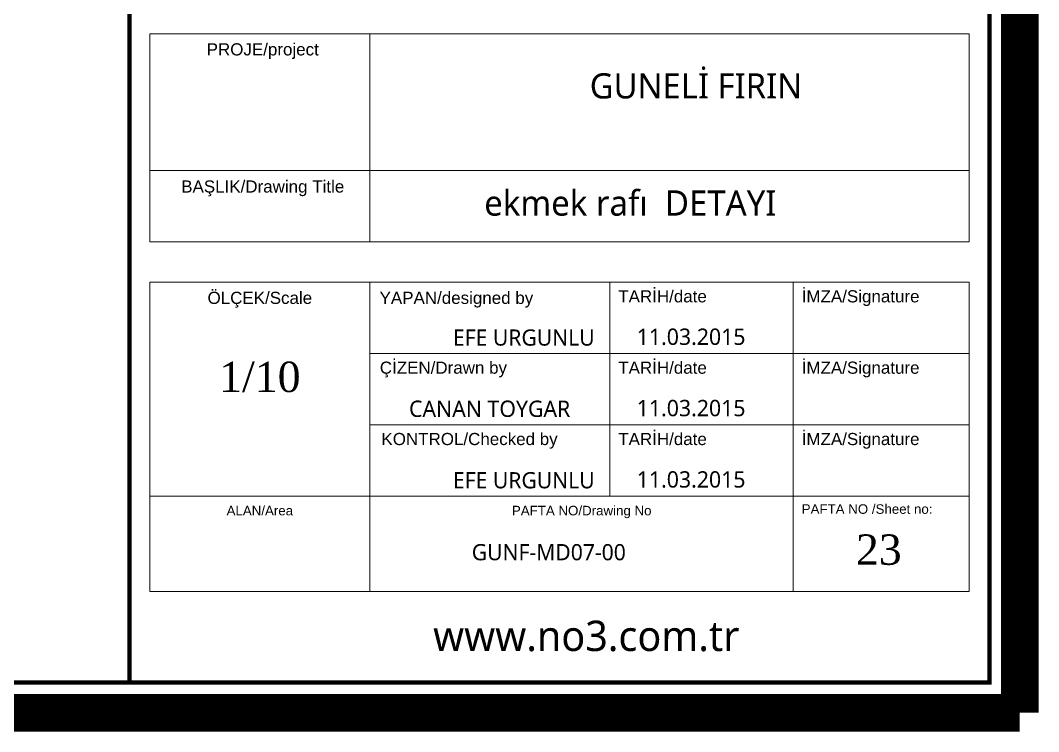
# Model space of a CAD drawing. Header units: millimetres. Extents: x 54215 to 67697, y 23496 to 56611.
# Drawn here: x 58262.6 to 58464.6, y 30167.4 to 30308.5 of the extents above; entities that cross this region are included whole.
import ezdxf
from ezdxf.enums import TextEntityAlignment as Align

# ---------------------------------------------------------------- set-up
doc = ezdxf.new("R2010")
doc.units = ezdxf.units.MM
doc.layers.add('no3_lejand', color=255, linetype='Continuous', lineweight=13)
doc.styles.add('ARIALT', font='arial.ttf', dxfattribs={"height": 10})
doc.styles.get("Standard").update_dxf_attribs({"font": 'arial.ttf'})

msp = doc.modelspace()

# ---------------------------------------------------------------- linework, layer by layer
at = {"layer": 'no3_lejand', "color": 250}
for p, q in [((58450.8, 30305.829), (58288.239, 30305.829)), ((58288.239, 30305.829), (58288.239, 30264.552)), ((58331.89, 30264.552), (58331.89, 30305.829)), ((58450.8, 30305.829), (58450.8, 30264.552)), ((58288.239, 30278.709), (58450.8, 30278.709)), ((58450.8, 30264.552), (58288.239, 30264.552)), ((58288.239, 30256.524), (58288.239, 30195.178)), ((58450.8, 30256.524), (58288.239, 30256.524)), ((58288.239, 30256.524), (58450.8, 30256.524)), ((58331.89, 30256.524), (58331.89, 30195.178)), ((58379.486, 30256.524), (58379.486, 30214.053)), ((58415.882, 30256.524), (58415.882, 30195.178)), ((58450.8, 30256.524), (58450.8, 30195.178)), ((58450.8, 30242.367), (58331.89, 30242.367)), ((58331.89, 30228.21), (58450.8, 30228.21)), ((58450.8, 30214.053), (58288.239, 30214.053)), ((58288.239, 30195.178), (58450.8, 30195.178)), ((58450.8, 30195.178), (58288.239, 30195.178))]:
    msp.add_line(p, q, dxfattribs=at)
at = {"layer": 'no3_lejand', "color": 1, "const_width": 7.466}
msp.add_lwpolyline([(58460.835, 30171.094), (57504.96, 30171.094), (57504.96, 30751.094), (58460.835, 30751.094), (58460.835, 30435.475, -0.4142136), (58450.8, 30425.44), (58299.278, 30425.44, 0.4142136), (58295.264, 30421.427), (58295.264, 30323.892, 0.4142136), (58299.278, 30319.878), (58450.8, 30319.878, -0.4142136), (58460.835, 30309.843), (58460.835, 30171.094)], format="xyb", dxfattribs=at)
at = {"layer": 'no3_lejand', "color": 252, "const_width": 0.854}
msp.add_lwpolyline([(58454.814, 30435.475, -0.4142136), (58450.8, 30431.461), (58299.278, 30431.461, 0.4142136), (58289.243, 30421.427), (58289.243, 30323.892, 0.4142136), (58299.278, 30313.857), (58450.8, 30313.857, -0.4142136), (58454.814, 30309.843), (58454.814, 30177.115), (57510.981, 30177.115), (57510.981, 30745.074), (58454.814, 30745.074), (58454.814, 30435.475)], format="xyb", dxfattribs=at)
msp.add_lwpolyline([(58284.226, 30177.115), (58284.226, 30745.074)], dxfattribs=at)

# ---------------------------------------------------------------- texts
at = {"color": 7, "insert": (58396.576, 30295.457), "char_height": 4.995, "width": 125.12147, "attachment_point": 5}
msp.add_mtext('{\\fLucida Sans Unicode|b0|i0|c162|p34;GUNELİ FIRIN}', dxfattribs=at)
at = {"layer": 'no3_lejand', "linetype": 'Continuous', "style": 'ARIALT'}
for s, height, p in [('ALAN/Area', 1.8876, (58310.065, 30211.222)), ('PAFTA NO/Drawing No', 1.88759, (58373.922, 30211.222))]:
    msp.add_text(s, height=height, dxfattribs=at).set_placement(p, align=Align.MIDDLE_CENTER)
at = {"layer": 'no3_lejand', "char_height": 2.4083, "style": 'ARIALT'}
for s, insert, width, attachment_point in [('PROJE/project', (58310.64, 30303.942), 44.79424, 2), ('BAŞLIK/Drawing Title', (58310.64, 30276.733), 44.79424, 2), ('TARİH/date', (58381.171, 30254.942), 18.31967, 1), ('İMZA/Signature', (58417.567, 30254.942), 18.31967, 1), ('ÖLÇEK/Scale', (58310.065, 30254.637), 16.26855, 2), ('YAPAN/designed by', (58349.06, 30254.637), 44.79424, 2), ('ÇİZEN/Drawn by', (58346.483, 30240.785), 44.79424, 2), ('TARİH/date', (58381.171, 30240.785), 18.31967, 1), ('İMZA/Signature', (58417.567, 30240.785), 18.31967, 1), ('TARİH/date', (58381.171, 30226.628), 18.31967, 1), ('İMZA/Signature', (58417.567, 30226.628), 18.31967, 1), ('KONTROL/Checked by', (58334.188, 30226.628), 40.24224, 1)]:
    msp.add_mtext(s, dxfattribs=dict(at, insert=insert, width=width, attachment_point=attachment_point))
at = {"layer": 'no3_lejand', "color": 7}
for s, insert, char_height, width, attachment_point in [('{\\fLucida Sans Unicode|b0|i0|c162|p34;ekmek rafı  DETAYI}', (58383.572, 30272.212), 5.0173, 122.81536, 5), ('{\\fLucida Sans Unicode|b0|i0|c162|p34;11.03.2015\\P}', (58384.834, 30245.69), 3.24, 123.92176, 4), ('{\\fLucida Sans Unicode|b0|i0|c162|p34;EFE URGUNLU}', (58348.39, 30245.534), 3.21107, 122.81536, 4), ('{\\fGeorgia|b0|i0|c162|p18;1/10}', (58310.065, 30237.712), 6.02076, 122.81536, 5), ('{\\fLucida Sans Unicode|b0|i0|c162|p34;11.03.2015\\P}', (58384.834, 30231.533), 3.24, 123.92176, 4), ('{\\fLucida Sans Unicode|b0|i0|c162|p34;CANAN TOYGAR}', (58339.657, 30231.405), 3.24, 123.92176, 4), ('{\\fLucida Sans Unicode|b0|i0|c162|p34;11.03.2015\\P}', (58384.834, 30217.376), 3.24, 123.92176, 4), ('{\\fLucida Sans Unicode|b0|i0|c162|p34;EFE URGUNLU}', (58348.39, 30217.22), 3.21107, 122.81536, 4), ('{\\fGeorgia|b0|i0|c162|p18;23}', (58432.857, 30203.437), 6.02076, 122.81536, 5), ('{\\fLucida Sans Unicode|b0|i0|c162|p34;GUNF-MD07-00}', (58352.106, 30202.944), 3.21107, 122.81536, 4), ('{\\fLucida Sans Unicode|b0|i0|c162|p34;www.no3.com.tr}', (58374.825, 30186.31), 6.02076, 93.56152, 5)]:
    msp.add_mtext(s, dxfattribs=dict(at, insert=insert, char_height=char_height, width=width, attachment_point=attachment_point))
at = {"layer": 'no3_lejand', "linetype": 'Continuous', "insert": (58417.567, 30212.471), "char_height": 1.88759, "width": 45.2116, "attachment_point": 1, "style": 'ARIALT'}
msp.add_mtext('PAFTA NO /Sheet no:', dxfattribs=at)

doc.saveas('drawing.dxf')
